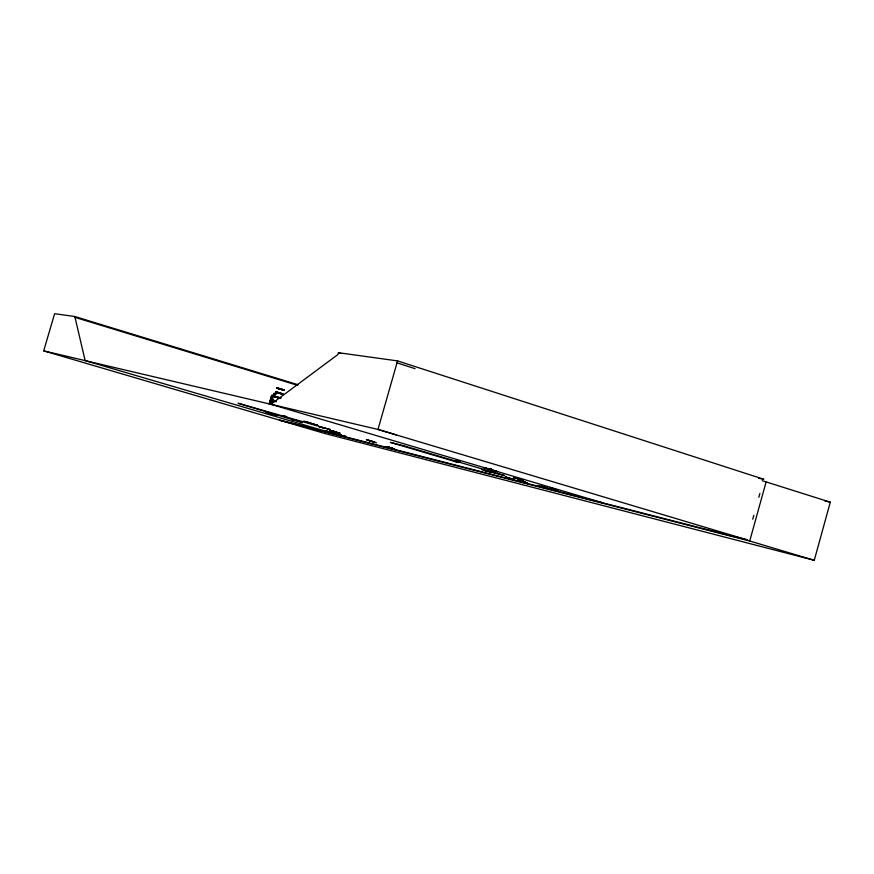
<?xml version="1.0" encoding="UTF-8"?>
<svg xmlns="http://www.w3.org/2000/svg" width="874" height="874" viewBox="0 0 874 874"><rect width="100%" height="100%" fill="white"/><g stroke="black" fill="none" stroke-linecap="round" stroke-linejoin="round"><path stroke-width="1.31" d="M548.621 488.413L544.884 487.266L548.49 488.774M492.029 472.473L488.107 471.326M485.726 470.605L492.237 472.419L484.862 470.573M307.047 422.175L317.633 425.474L314.181 424.382M311.614 423.639L317.644 425.463L311.144 423.431M312.979 423.868L303.759 421.093M336.545 432.127L329.454 430.172L339.221 432.892M368.129 440.321L376.497 442.812M273.617 401.111L273.158 400.445L276.468 401.33M276.413 401.505L273.103 400.653L273.955 400.642M275.518 392.109L282.892 394.272M278.282 388.438L276.697 388.231L277.582 388.012M276.807 387.87L280.062 388.854M550.096 487.998L557.787 490.292M557.809 490.183L549.921 487.878M297.87 384.68L74.825 316.519L54.614 313.7L43.7 350.867L324.669 433.449L814.262 560.3L830.3 502.168L762.226 480.689M752.743 519.211L753.814 515.343M758.818 497.317L759.899 493.449M814.262 560.3L749.728 541.006L766.236 481.498M490.412 469.666L491.297 469.087L490.631 468.89M490.795 469.786L490.882 468.956L490.685 469.753M491.232 469.065L491.079 469.862L487.277 468.639M517.627 480.591L521.232 481.76M525.11 482.066C525.602 483.868 524.269 481.498 525.831 482.273M525.187 482.841L525.383 482.153M542.284 486.938L548.719 488.817L538.34 485.507M541.279 486.796L541.487 486.086L541.235 486.785L545.507 487.9M541.738 486.152L541.596 486.894L541.836 486.184M541.913 486.971L542.055 486.25M544.852 487.714L545.048 487.004M545.485 487.113L545.048 487.779L545.332 487.069M545.474 487.889L545.693 487.179M337.135 434.454L337.058 433.886M337.462 434.225L345.951 436.476M340.15 434.99L346.006 436.967M341.068 435.569L340.947 434.946M341.057 435.066L340.357 434.99M343.493 436.257L343.264 435.711L345.11 436.192M343.591 435.908L344.094 436.071M758.534 478.231L763.832 479.28L397.572 360.907L377.972 429.44L85.772 360.787M392.153 447.859L391.978 448.46L388.875 447.652L389.05 447.051L389.17 447.739L389.05 447.051M391.65 447.717L391.454 448.307M386.111 446.843L391.65 448.471L391.847 447.772M391.967 447.805L391.639 448.406M394.677 448.886L386.275 446.8M269.094 404.192L271.519 395.54L272.349 395.004L273.671 395.441L272.524 395.835L271.453 399.527L271.934 401.374M269.607 404.334L271.235 396.763M271.366 403.362L274.174 393.376L276.075 393.901M397.572 360.907L338.435 352.714L337.921 354.516L270.962 404.301M557.678 490.085L549.954 487.801M341.363 435.82L85.128 360.591L74.825 316.519M374.87 442.178L366.37 439.698L372.685 441.457M324.899 428.249L318.792 426.599L324.778 428.271M483.781 467.601L490.86 469.557M481.618 469.6L487.911 471.436M521.363 481.443L517.299 480.602M456.294 460.216L460.237 461.548L456.326 460.303M283.296 415.816L286.836 416.92L283.307 415.773M453.355 461.068L457.473 462.149M302.306 422.568L300.11 421.869M334.338 431.516L331.716 430.696M267.455 413.085L265.499 412.495M332.317 433.1C331.661 432.805 315.328 427.572 330.689 432.641M324.888 430.631L325.467 430.795M327.433 431.494C324.407 430.194 338.544 435.143 334.043 433.362M327.368 431.461L339.068 434.99M329.269 431.745L330.547 432.466M331.694 432.674L332.393 433.111M336.25 433.974L337.047 434.302M338.172 434.378L339.451 435.121M341.505 435.558L339.21 434.76M333.245 432.925L345.481 436.814M544.382 487.67L538.023 485.846M331.235 432.564L332.24 432.947M276.752 387.99L277.539 388.471L276.938 388.362M277.55 388.242L283.438 390.241M283.679 390.307C283.165 390.143 284.924 390.241 281.952 389.629M275.856 391.902L282.957 394.043M505.653 477.073L514.655 479.64L514.021 479.334M515.168 478.045L523.504 480.361L522.947 480.143M282.979 393.759L275.714 391.607L276.457 391.913M282.761 394.513L275.769 392.218M274.687 396.151L281.242 398.009M273.475 400.412L275.539 400.947M824.958 501.064L830.3 502.168M276.971 388.285L277.244 388.373M43.7 350.867L85.149 360.601M275.07 396.512L274.294 396.337L280.499 398.052M306.566 421.978L310.019 423.06M519.757 479.367L513.89 477.586L514.633 477.772M523.297 480.318L521.964 479.957M506.33 477.248L505.642 477.095L513.978 479.509L513.213 479.291M273.857 401.264L273.059 400.773L274.534 401.155M404.203 445.882L390.307 442.375L458.337 462.488L457.615 462.302M294.221 419.815L299.585 421.29M295.084 420.033L298.733 421.082M489.768 471.796L504.724 475.631L402.881 445.489M277.561 388.012L281.1 388.985M282.848 389.717L284.356 390.033L281.024 389.214L282.062 389.269M282.815 389.859L283.591 390.033M282.728 390.088L283.449 390.274M458.216 460.904L459.123 461.155M494.695 470.878L495.318 471.053M519.396 481.246L525.733 482.994M279.472 419.946L747.292 539.892M280.554 420.536L749.728 541.006M285.164 416.395L285.907 416.603M273.682 401.188L275.354 401.625M369.494 440.605L371.319 441.228M371.57 441.348L373.264 441.916M281.876 389.859L282.739 390.088M283.176 390.143L283.974 390.296M301.497 422.306L302.207 422.513L301.104 422.186M334.676 431.745L331.617 430.718M273.682 414.691L276.982 415.587L270.175 413.664L272.732 414.298M266.472 412.812L272.24 414.451M270.186 413.599L270.896 413.795M274.534 401.144L276.37 401.669M497.393 471.599L493.515 470.474L497.71 471.752M520.358 480.984L525.056 482.262M527.47 483.541L523.974 482L527.612 483.191M291.905 419.859L293.948 420.438M302.109 422.481L238.056 403.253L330.416 429.604L320.321 427.015L321.446 427.353M274.196 393.376L275.987 393.945M273.453 396.097L275.201 396.577M272.393 399.789L274.141 400.281M494.892 470.944L487.321 468.835M271.617 414.265L273.289 414.746M272.229 403.602L270 402.98L270.022 400.849M517.627 478.581L522.969 480.154M338.522 432.608L340.347 433.22M339.778 434.728L341.559 435.241M342.302 435.569L345.055 436.388M281.067 389.116L279.079 388.657M520.128 479.291L521.275 479.618M388.493 447.204L391.749 448.133M270.088 404.039L603.169 502.943M278.981 389.028L279.931 389.312M396.173 434.881L377.972 429.44L747.03 539.815M516.141 478.329L513.999 477.663M280.434 398.293L274.228 396.567L274.971 396.862M280.325 398.544L274.207 396.851L274.949 397.135M275.539 415.128L276.239 415.347M74.618 317.24L297.673 385.358M282.062 389.269L283.624 389.76M282.029 389.422L282.892 389.673M514.436 477.805L515.179 478.045M513.442 479.269L514.535 479.618M527.82 483.595L524.214 482.481M338.435 352.714L341.035 353.544M397.014 362.863L415.074 368.675M277.364 388.417L278.183 388.526M487.419 468.595L490.248 469.513M483.792 467.688L494.531 470.813M277.036 387.99L277.604 388.264M525.635 482.208L525.602 482.951L525.635 482.208M274.436 393.868L274.25 394.535L275.365 394.84L275.561 394.185L274.436 393.868M269.705 413.468L269.684 413.457M280.008 389.072L279.035 388.799L279.997 389.072"/></g></svg>
